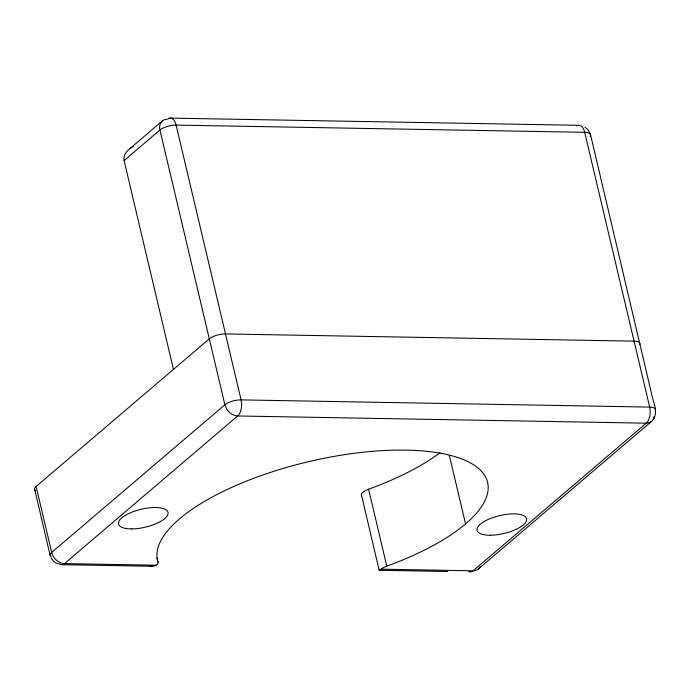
<?xml version="1.0" encoding="UTF-8"?>
<svg xmlns="http://www.w3.org/2000/svg" width="690" height="690" viewBox="0 0 690 690"><rect width="100%" height="100%" fill="white"/><g stroke="black" fill="none" stroke-linecap="round" stroke-linejoin="round"><path stroke-width="1.03" d="M379.25 569.354L379.371 570.311L381.156 569.172A12.118 4.381 -13.3 0 1 386.78 566.154A169.602 61.332 -13.3 0 0 480.62 470.364A169.602 61.332 -13.3 0 0 288.17 466.966A169.602 61.332 -13.3 0 0 157.976 562.117A12.118 4.381 -13.3 0 1 156.44 565.214L153.784 566.257L149.946 565.955M653.421 419.365C658.76 410.835 652.43 400.994 651.231 392.231L590.545 134.766M162.383 120.897L130.1 148.462C126.417 151.196 123.044 155.724 124.097 160.554L173.466 369.392M477.842 569.414L651.446 421.487M124.097 160.554L159.933 130.013A12.118 9.229 49.6 0 1 166.644 119.232M35.733 490.806A12.118 4.381 -13.3 0 1 36.104 486.467L209.294 338.85A12.118 4.381 -13.3 0 1 225.483 333.943L634.067 341.153A12.118 4.381 -13.3 0 1 639.785 344.534M130.1 148.462L132.851 146.685M133.006 146.599L133.481 146.349M169.93 118.102L578.505 125.313M156.44 565.214L64.506 563.592A12.118 6.512 -89 0 1 58.909 563.48M381.156 569.172L473.09 570.794A12.118 9.229 49.6 0 0 480.093 566.801M62.126 564.687L151.878 566.274M379.207 570.285L447.724 571.493M57.951 563.928L53.872 561.591L51.017 557.882M584.904 127.133L588.277 129.953L590.174 133.929M449.328 455.279L465.552 523.9M440.039 452.787A169.602 61.332 -13.3 0 1 368.598 489.219L386.78 566.154M361.379 494.532L379.095 569.931M156.992 557.96L157.976 562.117M36.104 486.467L51.69 552.414A12.118 4.381 -13.3 0 0 51.319 556.761M34.871 490.116L50.085 555.234M361.689 495.834A12.118 4.381 -13.3 0 1 368.598 489.219M655.146 410.964A12.118 4.381 -13.3 0 0 649.652 407.1L241.077 399.889A12.118 4.381 -13.3 0 0 224.888 404.797L51.69 552.414A12.118 9.229 49.6 0 0 64.506 563.592L237.696 415.975A12.118 6.512 -89 0 0 241.077 399.889L176.114 125.106A12.118 6.512 -89 0 0 167.549 119.206M468.743 571.544A12.118 6.512 -89 0 0 473.09 570.794L646.28 423.186A12.118 9.229 49.6 0 0 654.137 416.406M590.192 136.18A12.118 4.381 -13.3 0 0 584.697 132.316A12.118 6.512 -89 0 0 576.676 126.003M584.697 132.316L176.114 125.106A12.118 4.381 -13.3 0 0 159.933 130.013L224.888 404.797A12.118 9.229 49.6 0 0 237.696 415.975L646.28 423.186A12.118 6.512 -89 0 0 649.652 407.1L584.697 132.316M131.773 528.911A25.444 9.203 -13.3 0 0 168.11 512.756A25.444 9.203 -13.3 0 0 129.962 512.981A25.444 9.203 -13.3 0 0 131.773 528.911M490.305 535.242A25.444 9.203 -13.3 0 0 526.634 519.087A25.444 9.203 -13.3 0 0 488.494 519.311A25.444 9.203 -13.3 0 0 490.305 535.242"/></g></svg>
